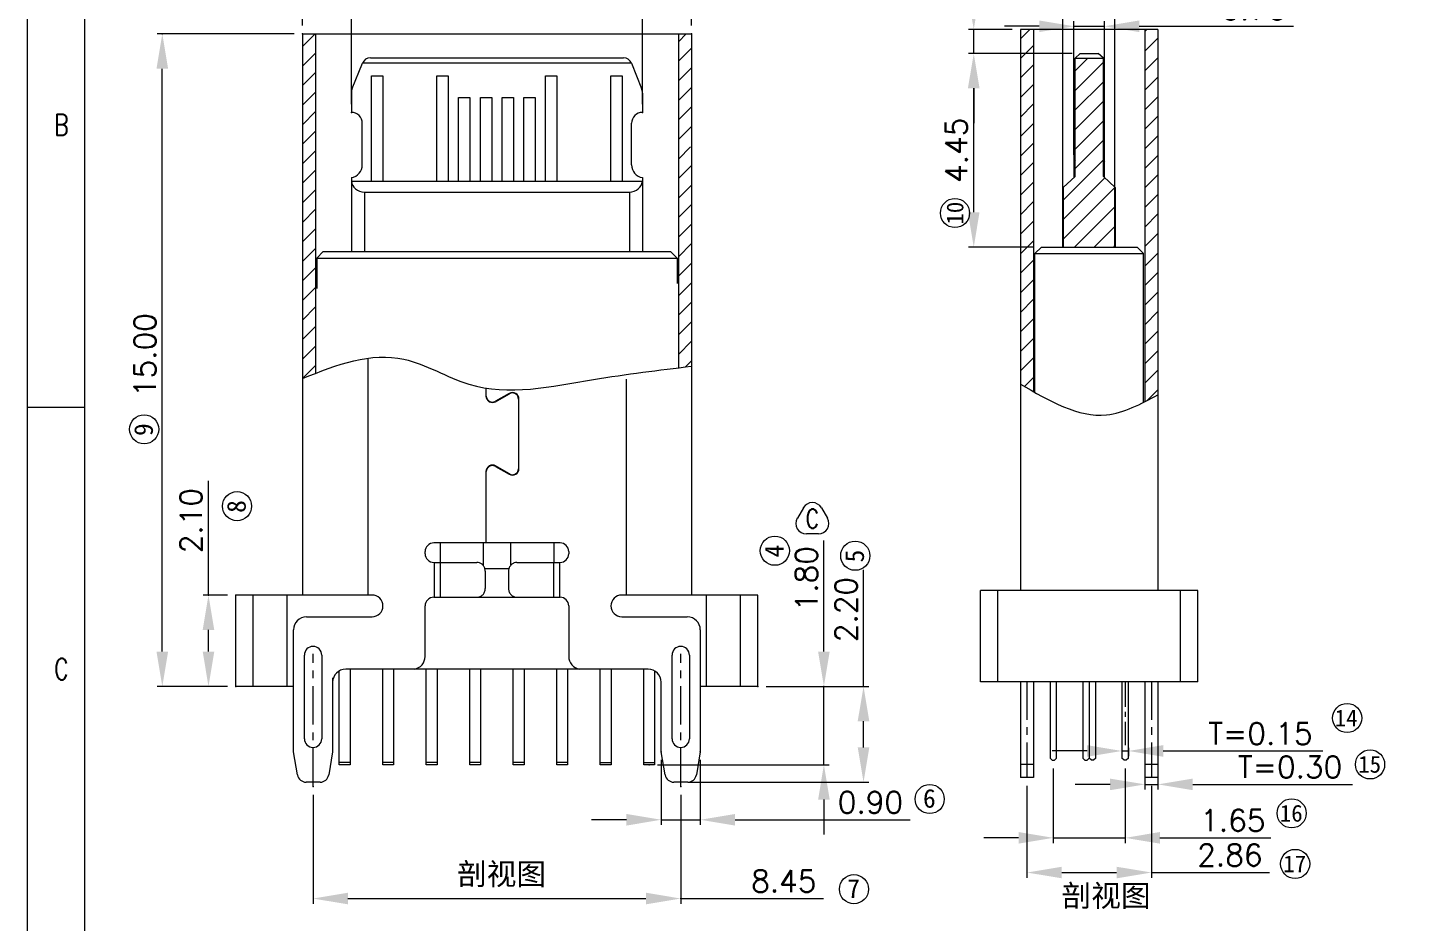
# Model space of a CAD drawing. Extents: x 2595 to 2747, y 707 to 762.
# Drawn here: x 2595.16 to 2626.9, y 722.57 to 743.14 of the extents above; entities that cross this region are included whole.
import ezdxf
from ezdxf.enums import TextEntityAlignment as Align

# ---------------------------------------------------------------- set-up
doc = ezdxf.new("R2010")
doc.units = 0
doc.header["$MEASUREMENT"] = 0
doc.linetypes.add('CENTER', pattern=[50.8, 31.75, -6.35, 6.35, -6.35])
doc.layers.get('0').update_dxf_attribs({"linetype": 'CONTINUOUS', "lineweight": 20})
doc.layers.get('Defpoints').update_dxf_attribs({"linetype": 'CONTINUOUS'})
doc.layers.add('HANBO', color=7, linetype='CONTINUOUS', lineweight=9)
doc.styles.add('ROMANS', font='ROMANS.SHX', dxfattribs={"bigfont": 'gbcbig.shx'})
doc.styles.get("Standard").update_dxf_attribs({"font": 'simplex.shx', "bigfont": 'gbcbig.shx'})
doc.styles.add('style2', font='')
doc.styles.get('style2').set_extended_font_data('SimSun')
doc.dimstyles.new('汉博电子', dxfattribs={"dimtxt": 0.5, "dimasz": 0.8, "dimexe": 0.12, "dimexo": 0.19, "dimgap": 0.15, "dimtad": 1, "dimzin": 1, "dimdsep": 46, "dimtxsty": 'ROMANS', "dimcen": 2.13, "dimclrd": 3, "dimclre": 3, "dimclrt": 2, "dimazin": 2, "dimtfac": 1, "dimtmove": 0, "dimatfit": 3, "dimfxl": 1, "dimlwd": 13, "dimlwe": 13, "dimarcsym": 0})

# ---------------------------------------------------------------- blocks, each defined once
blk = doc.blocks.new('*D26')
at = {"color": 3, "lineweight": 13, "transparency": 16777216}
for p, q in [((2599.322, 730.092), (2599.322, 732.716)), ((2599.761, 730.092), (2599.202, 730.092)), ((2599.322, 728.792), (2599.322, 729.292)), ((2599.761, 727.992), (2599.202, 727.992))]:
    blk.add_line(p, q, dxfattribs=at)
at = {"color": 3, "transparency": 16777216}
for points in [[(2599.189, 729.292), (2599.455, 729.292), (2599.322, 730.092)], [(2599.189, 728.792), (2599.455, 728.792), (2599.322, 727.992)]]:
    blk.add_solid(points, dxfattribs=at)
at = {"layer": 'HANBO', "color": 0, "transparency": 16777216}
for p in [(2599.322, 730.092), (2599.951, 730.092), (2599.951, 727.992)]:
    blk.add_point(p, dxfattribs=at)
at = {"color": 2, "transparency": 16777216, "insert": (2598.922, 731.804), "char_height": 0.5, "attachment_point": 5, "rotation": 90, "style": 'ROMANS'}
blk.add_mtext('2.10', dxfattribs=at)
blk = doc.blocks.new('*D8')
at = {"color": 3, "lineweight": 13, "transparency": 16777216}
for p, q in [((2601.726, 725.502), (2601.726, 722.997)), ((2610.176, 725.502), (2610.176, 722.997)), ((2602.526, 723.117), (2609.376, 723.117)), ((2610.176, 723.117), (2613.457, 723.117))]:
    blk.add_line(p, q, dxfattribs=at)
at = {"color": 3, "transparency": 16777216}
for points in [[(2602.526, 723.251), (2602.526, 722.984), (2601.726, 723.117)], [(2609.376, 723.251), (2609.376, 722.984), (2610.176, 723.117)]]:
    blk.add_solid(points, dxfattribs=at)
at = {"layer": 'HANBO', "color": 0, "transparency": 16777216}
for p in [(2601.726, 725.692), (2610.176, 725.692), (2610.176, 723.117)]:
    blk.add_point(p, dxfattribs=at)
at = {"color": 2, "transparency": 16777216, "insert": (2612.545, 723.517), "char_height": 0.5, "attachment_point": 5, "style": 'ROMANS'}
blk.add_mtext('8.45', dxfattribs=at)
blk = doc.blocks.new('*D9')
at = {"color": 3, "lineweight": 13, "transparency": 16777216}
for p, q in [((2609.726, 726.302), (2609.726, 724.808)), ((2610.626, 726.302), (2610.626, 724.808)), ((2608.926, 724.928), (2608.126, 724.928)), ((2609.726, 724.928), (2610.626, 724.928)), ((2611.426, 724.928), (2615.448, 724.928))]:
    blk.add_line(p, q, dxfattribs=at)
at = {"color": 3, "transparency": 16777216}
for points in [[(2608.926, 725.061), (2608.926, 724.794), (2609.726, 724.928)], [(2611.426, 725.061), (2611.426, 724.794), (2610.626, 724.928)]]:
    blk.add_solid(points, dxfattribs=at)
at = {"layer": 'HANBO', "color": 0, "transparency": 16777216}
for p in [(2609.726, 726.492), (2610.626, 726.492), (2610.626, 724.928)]:
    blk.add_point(p, dxfattribs=at)
at = {"color": 2, "transparency": 16777216, "insert": (2614.536, 725.328), "char_height": 0.5, "attachment_point": 5, "style": 'ROMANS'}
blk.add_mtext('0.90', dxfattribs=at)
blk = doc.blocks.new('*D29')
at = {"color": 3, "lineweight": 13, "transparency": 16777216}
for p, q in [((2614.377, 727.992), (2614.377, 730.671)), ((2612.141, 727.992), (2614.497, 727.992)), ((2614.377, 726.592), (2614.377, 727.192)), ((2610.366, 725.792), (2614.497, 725.792))]:
    blk.add_line(p, q, dxfattribs=at)
at = {"color": 3, "transparency": 16777216}
for points in [[(2614.243, 727.192), (2614.51, 727.192), (2614.377, 727.992)], [(2614.243, 726.592), (2614.51, 726.592), (2614.377, 725.792)]]:
    blk.add_solid(points, dxfattribs=at)
at = {"layer": 'HANBO', "color": 0, "transparency": 16777216}
for p in [(2611.951, 727.992), (2614.377, 727.992), (2610.176, 725.792)]:
    blk.add_point(p, dxfattribs=at)
at = {"color": 2, "transparency": 16777216, "insert": (2613.977, 729.759), "char_height": 0.5, "attachment_point": 5, "rotation": 90, "style": 'ROMANS'}
blk.add_mtext('2.20', dxfattribs=at)
blk = doc.blocks.new('*D30')
at = {"color": 3, "lineweight": 13, "transparency": 16777216}
for p, q in [((2613.466, 728.792), (2613.466, 731.344)), ((2612.141, 727.992), (2613.586, 727.992)), ((2613.466, 726.192), (2613.466, 727.992)), ((2609.641, 726.192), (2613.586, 726.192)), ((2613.466, 725.392), (2613.466, 724.592))]:
    blk.add_line(p, q, dxfattribs=at)
at = {"color": 3, "transparency": 16777216}
for points in [[(2613.333, 728.792), (2613.599, 728.792), (2613.466, 727.992)], [(2613.333, 725.392), (2613.599, 725.392), (2613.466, 726.192)]]:
    blk.add_solid(points, dxfattribs=at)
at = {"layer": 'HANBO', "color": 0, "transparency": 16777216}
for p in [(2611.951, 727.992), (2613.466, 727.992), (2609.451, 726.192)]:
    blk.add_point(p, dxfattribs=at)
at = {"color": 2, "transparency": 16777216, "insert": (2613.066, 730.468), "char_height": 0.5, "attachment_point": 5, "rotation": 90, "style": 'ROMANS'}
blk.add_mtext('1.80', dxfattribs=at)
blk = doc.blocks.new('*D38')
at = {"color": 3, "lineweight": 13, "transparency": 16777216}
for p, q in [((2602.606, 741.377), (2602.606, 743.93)), ((2609.296, 741.377), (2609.296, 743.93)), ((2603.406, 743.81), (2608.496, 743.81))]:
    blk.add_line(p, q, dxfattribs=at)
at = {"color": 3, "transparency": 16777216}
for points in [[(2603.406, 743.943), (2603.406, 743.676), (2602.606, 743.81)], [(2608.496, 743.943), (2608.496, 743.676), (2609.296, 743.81)]]:
    blk.add_solid(points, dxfattribs=at)
at = {"layer": 'HANBO', "color": 0, "transparency": 16777216}
for p in [(2609.296, 743.81), (2602.606, 741.187), (2609.296, 741.187)]:
    blk.add_point(p, dxfattribs=at)
at = {"color": 2, "transparency": 16777216, "insert": (2605.989, 744.21), "char_height": 0.5, "attachment_point": 5, "style": 'ROMANS'}
blk.add_mtext('6.69', dxfattribs=at)
blk = doc.blocks.new('*D39')
at = {"color": 3, "lineweight": 13, "transparency": 16777216}
for p, q in [((2601.291, 742.992), (2598.141, 742.992)), ((2598.261, 728.792), (2598.261, 742.192)), ((2599.761, 727.992), (2598.141, 727.992))]:
    blk.add_line(p, q, dxfattribs=at)
at = {"color": 3, "transparency": 16777216}
for points in [[(2598.127, 742.192), (2598.394, 742.192), (2598.261, 742.992)], [(2598.127, 728.792), (2598.394, 728.792), (2598.261, 727.992)]]:
    blk.add_solid(points, dxfattribs=at)
at = {"layer": 'HANBO', "color": 0, "transparency": 16777216}
for p in [(2598.261, 742.992), (2601.481, 742.992), (2599.951, 727.992)]:
    blk.add_point(p, dxfattribs=at)
at = {"color": 2, "transparency": 16777216, "insert": (2597.861, 735.608), "char_height": 0.5, "attachment_point": 5, "rotation": 90, "style": 'ROMANS'}
blk.add_mtext('15.00', dxfattribs=at)
blk = doc.blocks.new('*D41')
at = {"color": 3, "lineweight": 13, "transparency": 16777216}
for p, q in [((2601.481, 743.182), (2601.481, 745.103)), ((2602.281, 744.983), (2609.621, 744.983)), ((2610.421, 743.182), (2610.421, 745.103))]:
    blk.add_line(p, q, dxfattribs=at)
at = {"color": 3, "transparency": 16777216}
for points in [[(2602.281, 745.116), (2602.281, 744.85), (2601.481, 744.983)], [(2609.621, 745.116), (2609.621, 744.85), (2610.421, 744.983)]]:
    blk.add_solid(points, dxfattribs=at)
at = {"layer": 'HANBO', "color": 0, "transparency": 16777216}
for p in [(2610.421, 744.983), (2601.481, 742.992), (2610.421, 742.992)]:
    blk.add_point(p, dxfattribs=at)
at = {"color": 2, "transparency": 16777216, "insert": (2605.951, 745.383), "char_height": 0.5, "attachment_point": 5, "style": 'ROMANS'}
blk.add_mtext('8.94', dxfattribs=at)
blk = doc.blocks.new('0')
for p, q in [((27.163, 28.925), (27.048, 28.725)), ((27.51, 28.925), (27.625, 28.725)), ((27.452, 28.425), (27.221, 28.425))]:
    blk.add_line(p, q)
for centre, start, end in [((27.336, 28.825), 30, 150), ((27.221, 28.625), 150, 270), ((27.452, 28.625), 270, 30)]:
    blk.add_arc(centre, 0.2, start, end)
blk = doc.blocks.new('*D176')
at = {"color": 3, "lineweight": 13, "transparency": 16777216}
for p, q in [((2619.214, 740.212), (2619.214, 743.287)), ((2619.914, 740.212), (2619.914, 743.287)), ((2618.414, 743.167), (2617.614, 743.167)), ((2619.214, 743.167), (2619.914, 743.167)), ((2620.714, 743.167), (2624.262, 743.167))]:
    blk.add_line(p, q, dxfattribs=at)
at = {"color": 3, "transparency": 16777216}
for points in [[(2618.414, 743.3), (2618.414, 743.033), (2619.214, 743.167)], [(2620.714, 743.3), (2620.714, 743.033), (2619.914, 743.167)]]:
    blk.add_solid(points, dxfattribs=at)
at = {"layer": 'Defpoints', "color": 0, "transparency": 16777216}
for p in [(2619.914, 743.167), (2619.214, 740.022), (2619.914, 740.022)]:
    blk.add_point(p, dxfattribs=at)
at = {"color": 2, "transparency": 16777216, "insert": (2623.35, 743.567), "char_height": 0.5, "attachment_point": 5, "style": 'ROMANS'}
blk.add_mtext('0.70', dxfattribs=at)
blk = doc.blocks.new('*D180')
at = {"color": 3, "lineweight": 13, "transparency": 16777216}
for p, q in [((2618.134, 725.706), (2618.134, 723.595)), ((2620.994, 725.706), (2620.994, 723.595)), ((2618.934, 723.715), (2620.194, 723.715)), ((2620.994, 723.715), (2623.708, 723.715))]:
    blk.add_line(p, q, dxfattribs=at)
at = {"color": 3, "transparency": 16777216}
for points in [[(2618.934, 723.848), (2618.934, 723.582), (2618.134, 723.715)], [(2620.194, 723.848), (2620.194, 723.582), (2620.994, 723.715)]]:
    blk.add_solid(points, dxfattribs=at)
at = {"layer": 'Defpoints', "color": 0, "transparency": 16777216}
for p in [(2618.134, 725.896), (2620.994, 725.896), (2620.994, 723.715)]:
    blk.add_point(p, dxfattribs=at)
at = {"color": 2, "transparency": 16777216, "insert": (2622.797, 724.115), "char_height": 0.5, "attachment_point": 5, "style": 'ROMANS'}
blk.add_mtext('2.86', dxfattribs=at)
blk = doc.blocks.new('*D181')
at = {"color": 3, "lineweight": 13, "transparency": 16777216}
for p, q in [((2618.739, 726.106), (2618.739, 724.392)), ((2620.389, 726.106), (2620.389, 724.392)), ((2617.939, 724.512), (2617.139, 724.512)), ((2618.739, 724.512), (2620.389, 724.512)), ((2621.189, 724.512), (2623.741, 724.512))]:
    blk.add_line(p, q, dxfattribs=at)
at = {"color": 3, "transparency": 16777216}
for points in [[(2617.939, 724.646), (2617.939, 724.379), (2618.739, 724.512)], [(2621.189, 724.646), (2621.189, 724.379), (2620.389, 724.512)]]:
    blk.add_solid(points, dxfattribs=at)
at = {"layer": 'Defpoints', "color": 0, "transparency": 16777216}
for p in [(2618.739, 726.296), (2620.389, 726.296), (2620.389, 724.512)]:
    blk.add_point(p, dxfattribs=at)
at = {"color": 2, "transparency": 16777216, "insert": (2622.865, 724.912), "char_height": 0.5, "attachment_point": 5, "style": 'ROMANS'}
blk.add_mtext('1.65', dxfattribs=at)
blk = doc.blocks.new('*D182')
at = {"color": 3, "lineweight": 13, "transparency": 16777216}
for p, q in [((2619.514, 726.509), (2618.714, 726.509)), ((2620.314, 726.581), (2620.314, 726.389)), ((2620.314, 726.509), (2620.464, 726.509)), ((2620.464, 726.581), (2620.464, 726.389)), ((2621.264, 726.509), (2624.935, 726.509))]:
    blk.add_line(p, q, dxfattribs=at)
at = {"color": 3, "transparency": 16777216}
for points in [[(2619.514, 726.643), (2619.514, 726.376), (2620.314, 726.509)], [(2621.264, 726.643), (2621.264, 726.376), (2620.464, 726.509)]]:
    blk.add_solid(points, dxfattribs=at)
at = {"layer": 'Defpoints', "color": 0, "transparency": 16777216}
for p in [(2620.314, 726.771), (2620.464, 726.771), (2620.464, 726.509)]:
    blk.add_point(p, dxfattribs=at)
at = {"color": 2, "transparency": 16777216, "insert": (2623.499, 726.909), "char_height": 0.5, "attachment_point": 5, "style": 'ROMANS'}
blk.add_mtext('T=0.15', dxfattribs=at)
blk = doc.blocks.new('*D177')
at = {"color": 3, "lineweight": 13, "transparency": 16777216}
for p, q in [((2620.844, 726.475), (2620.844, 725.621)), ((2621.144, 726.475), (2621.144, 725.621)), ((2620.044, 725.741), (2619.244, 725.741)), ((2620.844, 725.741), (2621.144, 725.741)), ((2621.944, 725.741), (2625.615, 725.741))]:
    blk.add_line(p, q, dxfattribs=at)
at = {"color": 3, "transparency": 16777216}
for points in [[(2620.044, 725.874), (2620.044, 725.608), (2620.844, 725.741)], [(2621.944, 725.874), (2621.944, 725.608), (2621.144, 725.741)]]:
    blk.add_solid(points, dxfattribs=at)
at = {"layer": 'Defpoints', "color": 0, "transparency": 16777216}
for p in [(2620.844, 726.665), (2621.144, 726.665), (2621.144, 725.741)]:
    blk.add_point(p, dxfattribs=at)
at = {"color": 2, "transparency": 16777216, "insert": (2624.179, 726.141), "char_height": 0.5, "attachment_point": 5, "style": 'ROMANS'}
blk.add_mtext('T=0.30', dxfattribs=at)
blk = doc.blocks.new('*D178')
at = {"color": 3, "lineweight": 13, "transparency": 16777216}
for p, q in [((2619.169, 742.541), (2616.79, 742.541)), ((2616.91, 738.891), (2616.91, 741.741)), ((2618.274, 738.091), (2616.79, 738.091))]:
    blk.add_line(p, q, dxfattribs=at)
at = {"color": 3, "transparency": 16777216}
for points in [[(2616.776, 741.741), (2617.043, 741.741), (2616.91, 742.541)], [(2616.776, 738.891), (2617.043, 738.891), (2616.91, 738.091)]]:
    blk.add_solid(points, dxfattribs=at)
at = {"layer": 'Defpoints', "color": 0, "transparency": 16777216}
for p in [(2616.91, 742.541), (2619.359, 742.541), (2618.464, 738.091)]:
    blk.add_point(p, dxfattribs=at)
at = {"color": 2, "transparency": 16777216, "insert": (2616.51, 740.316), "char_height": 0.5, "attachment_point": 5, "rotation": 90, "style": 'ROMANS'}
blk.add_mtext('4.45', dxfattribs=at)
blk = doc.blocks.new('*D179')
at = {"color": 3, "lineweight": 13, "transparency": 16777216}
for p, q in [((2616.91, 743.891), (2616.91, 746.514)), ((2617.794, 743.091), (2616.79, 743.091)), ((2616.91, 742.541), (2616.91, 743.091)), ((2619.169, 742.541), (2616.79, 742.541)), ((2616.91, 741.741), (2616.91, 740.941))]:
    blk.add_line(p, q, dxfattribs=at)
at = {"color": 3, "transparency": 16777216}
for points in [[(2616.776, 743.891), (2617.043, 743.891), (2616.91, 743.091)], [(2616.776, 741.741), (2617.043, 741.741), (2616.91, 742.541)]]:
    blk.add_solid(points, dxfattribs=at)
at = {"layer": 'Defpoints', "color": 0, "transparency": 16777216}
for p in [(2616.91, 743.091), (2617.984, 743.091), (2619.359, 742.541)]:
    blk.add_point(p, dxfattribs=at)
at = {"color": 2, "transparency": 16777216, "insert": (2616.51, 745.603), "char_height": 0.5, "attachment_point": 5, "rotation": 90, "style": 'ROMANS'}
blk.add_mtext('0.55', dxfattribs=at)
blk = doc.blocks.new('*D175')
at = {"color": 3, "lineweight": 13, "transparency": 16777216}
for p, q in [((2618.157, 744.626), (2617.357, 744.626)), ((2618.957, 738.097), (2618.957, 744.746)), ((2618.957, 744.626), (2620.155, 744.626)), ((2620.155, 738.097), (2620.155, 744.746)), ((2620.955, 744.626), (2624.746, 744.626))]:
    blk.add_line(p, q, dxfattribs=at)
at = {"color": 3, "transparency": 16777216}
for points in [[(2618.157, 744.759), (2618.157, 744.493), (2618.957, 744.626)], [(2620.955, 744.759), (2620.955, 744.493), (2620.155, 744.626)]]:
    blk.add_solid(points, dxfattribs=at)
at = {"layer": 'Defpoints', "color": 0, "transparency": 16777216}
for p in [(2620.155, 744.626), (2618.957, 737.907), (2620.155, 737.907)]:
    blk.add_point(p, dxfattribs=at)
at = {"color": 2, "transparency": 16777216, "insert": (2623.87, 745.026), "char_height": 0.5, "attachment_point": 5, "style": 'ROMANS'}
blk.add_mtext('1.20', dxfattribs=at)

msp = doc.modelspace()

# ---------------------------------------------------------------- linework, layer by layer
at = {"color": 7, "linetype": 'Continuous'}
for p, q in [((2601.481, 742.992), (2601.481, 730.092)), ((2601.481, 742.992), (2610.421, 742.992)), ((2601.781, 742.992), (2601.781, 735.19)), ((2610.121, 742.992), (2610.121, 735.316)), ((2610.421, 742.992), (2610.421, 730.092)), ((2617.984, 743.091), (2617.984, 730.196)), ((2621.144, 743.091), (2617.984, 743.091)), ((2618.284, 743.091), (2618.284, 734.77)), ((2620.844, 743.091), (2620.844, 734.538)), ((2621.144, 743.091), (2621.144, 730.196)), ((2602.628, 741.74), (2602.858, 742.316)), ((2602.861, 742.323), (2609.042, 742.323)), ((2603.044, 742.442), (2608.859, 742.442)), ((2605.696, 742.443), (2605.706, 742.443)), ((2605.696, 742.323), (2605.706, 742.323)), ((2609.044, 742.316), (2609.275, 741.74)), ((2619.239, 742.431), (2619.359, 742.541)), ((2619.239, 739.711), (2619.239, 742.436)), ((2619.239, 742.431), (2619.889, 742.431)), ((2619.359, 742.541), (2619.769, 742.541)), ((2619.889, 742.431), (2619.769, 742.541)), ((2619.889, 739.711), (2619.889, 742.436)), ((2603.071, 739.607), (2603.071, 742.029)), ((2603.071, 742.029), (2603.331, 742.029)), ((2603.331, 742.029), (2603.331, 739.607)), ((2604.571, 739.607), (2604.571, 742.029)), ((2604.571, 742.029), (2604.831, 742.029)), ((2604.831, 742.029), (2604.831, 739.607)), ((2607.071, 739.607), (2607.071, 742.029)), ((2607.071, 742.029), (2607.331, 742.029)), ((2607.331, 742.029), (2607.331, 739.607)), ((2608.571, 739.607), (2608.571, 742.029)), ((2608.571, 742.029), (2608.831, 742.029)), ((2608.831, 742.029), (2608.831, 739.607)), ((2619.214, 742.091), (2619.214, 739.688)), ((2619.914, 739.688), (2619.914, 742.091)), ((2602.606, 741.629), (2602.606, 741.187)), ((2605.071, 739.607), (2605.071, 741.529)), ((2605.071, 741.529), (2605.331, 741.529)), ((2605.331, 741.529), (2605.331, 739.607)), ((2605.571, 739.607), (2605.571, 741.529)), ((2605.571, 741.529), (2605.831, 741.529)), ((2605.696, 741.529), (2605.706, 741.529)), ((2605.831, 741.529), (2605.831, 739.607)), ((2606.071, 739.607), (2606.071, 741.529)), ((2606.071, 741.529), (2606.331, 741.529)), ((2606.331, 741.529), (2606.331, 739.607)), ((2606.571, 739.607), (2606.571, 741.529)), ((2606.571, 741.529), (2606.831, 741.529)), ((2606.831, 741.529), (2606.831, 739.607)), ((2609.296, 741.629), (2609.296, 741.187)), ((2602.856, 739.983), (2602.856, 740.937)), ((2609.046, 739.983), (2609.046, 740.937)), ((2606.071, 740.274), (2606.071, 740.286)), ((2602.606, 739.687), (2602.606, 737.987)), ((2602.607, 739.607), (2609.295, 739.607)), ((2606.447, 739.607), (2606.457, 739.607)), ((2609.296, 739.687), (2609.296, 737.987)), ((2618.964, 739.461), (2619.239, 739.711)), ((2618.964, 739.461), (2618.964, 738.091)), ((2619.889, 739.711), (2620.164, 739.461)), ((2620.164, 739.461), (2620.164, 738.091)), ((2602.906, 739.357), (2602.906, 737.987)), ((2602.906, 739.357), (2608.996, 739.357)), ((2606.447, 739.357), (2606.457, 739.357)), ((2608.996, 739.357), (2608.996, 737.987)), ((2601.961, 737.987), (2601.811, 737.837)), ((2601.811, 737.837), (2610.091, 737.837)), ((2601.961, 737.987), (2609.941, 737.987)), ((2605.696, 737.987), (2605.706, 737.987)), ((2605.696, 737.837), (2605.706, 737.837)), ((2609.941, 737.987), (2610.091, 737.837)), ((2618.464, 738.091), (2618.314, 737.941)), ((2618.314, 734.753), (2618.314, 737.941)), ((2618.314, 737.941), (2620.814, 737.941)), ((2618.464, 738.091), (2620.664, 738.091)), ((2620.664, 738.091), (2620.814, 737.941)), ((2620.814, 734.523), (2620.814, 737.941)), ((2602.981, 735.538), (2602.981, 730.092)), ((2608.921, 735.052), (2608.921, 730.092)), ((2605.696, 734.851), (2605.696, 734.668)), ((2605.706, 734.668), (2605.706, 734.85)), ((2606.232, 734.729), (2605.916, 734.547)), ((2605.921, 734.538), (2606.237, 734.72)), ((2606.447, 734.599), (2606.447, 732.998)), ((2606.457, 732.998), (2606.457, 734.599)), ((2605.696, 732.93), (2605.696, 731.292)), ((2605.706, 731.292), (2605.706, 732.93)), ((2605.916, 733.051), (2606.232, 732.869)), ((2606.237, 732.877), (2605.921, 733.06)), ((2605.706, 731.582), (2605.696, 731.582)), ((2605.696, 731.292), (2604.501, 731.292)), ((2604.646, 731.292), (2604.646, 730.842)), ((2605.637, 731.292), (2605.637, 730.769)), ((2607.401, 731.292), (2605.706, 731.292)), ((2606.266, 731.292), (2606.266, 730.769)), ((2607.257, 731.292), (2607.257, 730.842)), ((2604.301, 731.042), (2604.301, 731.092)), ((2607.601, 731.092), (2607.601, 731.042)), ((2604.501, 730.842), (2605.49, 730.842)), ((2604.512, 730.842), (2604.512, 730.042)), ((2604.648, 730.842), (2604.648, 730.042)), ((2606.227, 730.692), (2605.675, 730.692)), ((2605.683, 730.642), (2605.683, 730.242)), ((2606.22, 730.642), (2606.22, 730.242)), ((2606.412, 730.842), (2607.401, 730.842)), ((2607.254, 730.842), (2607.254, 730.042)), ((2607.39, 730.842), (2607.39, 730.042)), ((2599.951, 727.992), (2599.951, 730.092)), ((2602.981, 730.092), (2599.951, 730.092)), ((2600.351, 727.992), (2600.351, 730.092)), ((2601.131, 727.992), (2601.131, 730.092)), ((2603.081, 730.092), (2601.481, 730.092)), ((2604.501, 730.042), (2607.401, 730.042)), ((2608.921, 730.092), (2608.821, 730.092)), ((2611.951, 730.092), (2608.921, 730.092)), ((2610.771, 727.992), (2610.771, 730.092)), ((2611.551, 727.992), (2611.551, 730.092)), ((2611.951, 727.992), (2611.951, 730.092)), ((2617.064, 728.096), (2617.064, 730.196)), ((2622.064, 730.196), (2617.064, 730.196)), ((2617.464, 728.096), (2617.464, 730.196)), ((2621.664, 728.096), (2621.664, 730.196)), ((2622.064, 728.096), (2622.064, 730.196)), ((2601.576, 729.592), (2603.081, 729.592)), ((2604.301, 728.684), (2604.301, 729.842)), ((2607.601, 729.842), (2607.601, 728.684)), ((2608.821, 729.592), (2610.326, 729.592)), ((2601.276, 726.492), (2601.276, 729.292)), ((2610.626, 729.292), (2610.626, 726.492)), ((2602.326, 726.192), (2602.326, 728.348)), ((2603.576, 728.389), (2602.476, 728.389)), ((2602.576, 728.389), (2602.576, 726.192)), ((2603.326, 726.192), (2603.326, 728.389)), ((2604.576, 728.389), (2603.576, 728.389)), ((2603.576, 728.389), (2603.576, 726.192)), ((2604.326, 726.192), (2604.326, 728.389)), ((2605.576, 728.389), (2604.576, 728.389)), ((2604.576, 728.389), (2604.576, 726.192)), ((2605.326, 726.192), (2605.326, 728.389)), ((2606.576, 728.389), (2605.576, 728.389)), ((2605.576, 728.389), (2605.576, 726.192)), ((2606.326, 726.192), (2606.326, 728.389)), ((2607.576, 728.389), (2606.576, 728.389)), ((2606.576, 728.389), (2606.576, 726.192)), ((2607.326, 726.192), (2607.326, 728.389)), ((2608.326, 728.389), (2607.576, 728.389)), ((2607.576, 728.389), (2607.576, 726.192)), ((2609.426, 728.389), (2608.326, 728.389)), ((2608.326, 726.192), (2608.326, 728.389)), ((2608.576, 728.389), (2608.576, 726.192)), ((2609.326, 726.192), (2609.326, 728.389)), ((2609.576, 728.348), (2609.576, 726.192)), ((2601.276, 727.992), (2599.951, 727.992)), ((2602.176, 728.089), (2602.176, 726.492)), ((2609.726, 726.492), (2609.726, 728.089)), ((2611.951, 727.992), (2610.626, 727.992)), ((2622.064, 728.096), (2617.064, 728.096)), ((2617.984, 728.096), (2617.984, 725.896)), ((2618.284, 728.096), (2618.284, 725.896)), ((2618.664, 728.096), (2618.664, 726.346)), ((2618.814, 726.346), (2618.814, 728.096)), ((2619.414, 728.096), (2619.414, 726.346)), ((2619.564, 728.096), (2619.564, 726.346)), ((2619.714, 726.346), (2619.714, 728.096)), ((2620.314, 728.096), (2620.314, 726.346)), ((2620.464, 726.346), (2620.464, 728.096)), ((2620.844, 728.096), (2620.844, 725.896)), ((2621.144, 728.096), (2621.144, 725.896)), ((2602.576, 726.242), (2602.326, 726.242)), ((2602.576, 726.192), (2602.326, 726.192)), ((2603.576, 726.242), (2603.326, 726.242)), ((2603.576, 726.192), (2603.326, 726.192)), ((2604.576, 726.242), (2604.326, 726.242)), ((2604.576, 726.192), (2604.326, 726.192)), ((2605.576, 726.242), (2605.326, 726.242)), ((2605.576, 726.192), (2605.326, 726.192)), ((2606.576, 726.242), (2606.326, 726.242)), ((2606.576, 726.192), (2606.326, 726.192)), ((2607.576, 726.242), (2607.326, 726.242)), ((2607.576, 726.192), (2607.326, 726.192)), ((2608.326, 726.242), (2608.576, 726.242)), ((2608.576, 726.192), (2608.326, 726.192)), ((2609.326, 726.242), (2609.576, 726.242)), ((2609.576, 726.192), (2609.326, 726.192)), ((2618.284, 726.196), (2617.984, 726.196)), ((2618.664, 726.346), (2618.714, 726.296)), ((2618.714, 726.296), (2618.764, 726.296)), ((2618.764, 726.296), (2618.814, 726.346)), ((2619.414, 726.346), (2619.464, 726.296)), ((2619.464, 726.296), (2619.514, 726.296)), ((2619.514, 726.296), (2619.564, 726.346)), ((2619.614, 726.296), (2619.564, 726.346)), ((2619.664, 726.296), (2619.614, 726.296)), ((2619.714, 726.346), (2619.664, 726.296)), ((2620.364, 726.296), (2620.314, 726.346)), ((2620.414, 726.296), (2620.364, 726.296)), ((2620.464, 726.346), (2620.414, 726.296)), ((2621.144, 726.196), (2620.844, 726.196)), ((2601.876, 725.792), (2601.576, 725.792)), ((2610.326, 725.792), (2610.026, 725.792)), ((2618.284, 725.896), (2617.984, 725.896)), ((2621.144, 725.896), (2620.844, 725.896))]:
    msp.add_line(p, q, dxfattribs=at)
at = {"color": 2}
for p, q in [((2601.481, 742.701), (2601.772, 742.992)), ((2610.121, 742.81), (2610.303, 742.992)), ((2617.984, 742.877), (2618.197, 743.091)), ((2620.844, 743.043), (2620.891, 743.091)), ((2610.121, 742.361), (2610.421, 742.661)), ((2617.984, 742.428), (2618.284, 742.728)), ((2620.844, 742.594), (2621.144, 742.894)), ((2601.481, 742.252), (2601.781, 742.552)), ((2617.984, 741.979), (2618.284, 742.279)), ((2619.239, 742.141), (2619.518, 742.421)), ((2619.239, 741.692), (2619.889, 742.342)), ((2620.844, 742.145), (2621.144, 742.445)), ((2601.481, 741.803), (2601.781, 742.103)), ((2610.121, 741.912), (2610.421, 742.212)), ((2620.844, 741.696), (2621.144, 741.996)), ((2601.481, 741.354), (2601.781, 741.654)), ((2610.121, 741.463), (2610.421, 741.763)), ((2617.984, 741.53), (2618.284, 741.83)), ((2619.239, 741.243), (2619.889, 741.893)), ((2617.984, 741.081), (2618.284, 741.381)), ((2619.239, 740.794), (2619.889, 741.444)), ((2620.844, 741.247), (2621.144, 741.547)), ((2601.481, 740.905), (2601.781, 741.205)), ((2610.121, 741.014), (2610.421, 741.314)), ((2620.844, 740.798), (2621.144, 741.098)), ((2601.481, 740.456), (2601.781, 740.756)), ((2610.121, 740.565), (2610.421, 740.865)), ((2617.984, 740.632), (2618.284, 740.932)), ((2619.239, 740.345), (2619.889, 740.995)), ((2610.121, 740.116), (2610.398, 740.392)), ((2617.984, 740.183), (2618.284, 740.483)), ((2619.239, 739.896), (2619.889, 740.546)), ((2620.844, 740.349), (2621.144, 740.649)), ((2601.481, 740.007), (2601.781, 740.307)), ((2618.964, 739.172), (2619.889, 740.097)), ((2620.844, 739.9), (2621.144, 740.2)), ((2601.481, 739.558), (2601.781, 739.858)), ((2610.121, 739.667), (2610.421, 739.967)), ((2617.984, 739.734), (2618.284, 740.034)), ((2620.844, 739.451), (2621.144, 739.751)), ((2610.121, 739.218), (2610.421, 739.518)), ((2617.984, 739.285), (2618.284, 739.585)), ((2618.964, 738.723), (2619.921, 739.681)), ((2618.964, 738.274), (2620.157, 739.467)), ((2601.481, 739.109), (2601.781, 739.409)), ((2617.984, 738.836), (2618.284, 739.136)), ((2620.844, 739.002), (2621.144, 739.302)), ((2601.481, 738.66), (2601.781, 738.96)), ((2610.121, 738.769), (2610.421, 739.069)), ((2619.229, 738.091), (2620.164, 739.025)), ((2620.844, 738.553), (2621.144, 738.853)), ((2601.481, 738.211), (2601.781, 738.511)), ((2610.121, 738.32), (2610.421, 738.62)), ((2617.984, 738.387), (2618.284, 738.687)), ((2619.678, 738.091), (2620.164, 738.576)), ((2610.121, 737.871), (2610.421, 738.171)), ((2617.984, 737.938), (2618.284, 738.238)), ((2620.844, 738.104), (2621.144, 738.404)), ((2601.481, 737.762), (2601.781, 738.062)), ((2620.127, 738.091), (2620.164, 738.127)), ((2620.844, 737.655), (2621.144, 737.955)), ((2601.481, 737.313), (2601.781, 737.613)), ((2610.121, 737.422), (2610.421, 737.722)), ((2617.984, 737.489), (2618.284, 737.789)), ((2610.121, 736.973), (2610.421, 737.273)), ((2617.984, 737.04), (2618.284, 737.34)), ((2620.844, 737.206), (2621.144, 737.506)), ((2601.481, 736.864), (2601.781, 737.164)), ((2617.984, 736.591), (2618.284, 736.891)), ((2620.844, 736.757), (2621.144, 737.057)), ((2601.481, 736.415), (2601.781, 736.715)), ((2610.121, 736.524), (2610.421, 736.824)), ((2620.844, 736.308), (2621.144, 736.608)), ((2601.481, 735.966), (2601.781, 736.266)), ((2610.121, 736.075), (2610.421, 736.375)), ((2617.984, 736.142), (2618.284, 736.442)), ((2610.121, 735.626), (2610.421, 735.926)), ((2617.984, 735.693), (2618.284, 735.993)), ((2620.844, 735.859), (2621.144, 736.159)), ((2601.481, 735.517), (2601.781, 735.817)), ((2620.844, 735.41), (2621.144, 735.71)), ((2601.481, 735.068), (2601.781, 735.368)), ((2610.28, 735.335), (2610.421, 735.477)), ((2617.984, 735.244), (2618.284, 735.544)), ((2618.078, 734.889), (2618.284, 735.095)), ((2620.844, 734.961), (2621.144, 735.261)), ((2620.897, 734.565), (2621.144, 734.812))]:
    msp.add_line(p, q, dxfattribs=at)
for p, q in [((2619.239, 740.082), (2619.214, 740.041)), ((2619.889, 740.082), (2619.914, 740.041)), ((2601.811, 737.837), (2601.811, 737.142)), ((2610.091, 737.837), (2610.091, 737.252))]:
    msp.add_line(p, q)
at = {"color": 7, "linetype": 'Continuous', "lineweight": 15}
for p, q in [((2601.526, 726.792), (2601.526, 728.712)), ((2601.926, 728.712), (2601.926, 726.792)), ((2609.976, 726.792), (2609.976, 728.712)), ((2610.376, 728.712), (2610.376, 726.792)), ((2602.176, 728.192), (2602.176, 726.492)), ((2610.626, 728.192), (2610.626, 726.492)), ((2601.368, 725.958), (2601.276, 726.492)), ((2602.176, 726.492), (2602.085, 725.958)), ((2609.818, 725.958), (2609.726, 726.492)), ((2610.626, 726.492), (2610.535, 725.958)), ((2601.888, 725.792), (2601.565, 725.792)), ((2610.338, 725.792), (2610.015, 725.792))]:
    msp.add_line(p, q, dxfattribs=at)
at = {"color": 240, "linetype": 'CENTER', "ltscale": 0.027989}
for p, q in [((2601.726, 725.692), (2601.726, 728.742)), ((2610.176, 725.692), (2610.176, 728.742))]:
    msp.add_line(p, q, dxfattribs=at)
at = {"color": 240, "linetype": 'CENTER', "ltscale": 0.027367}
for p, q in [((2618.134, 728.096), (2618.134, 725.896)), ((2620.994, 728.096), (2620.994, 725.896))]:
    msp.add_line(p, q, dxfattribs=at)
at = {"color": 240, "linetype": 'CENTER', "ltscale": 0.018037}
msp.add_line((2620.389, 728.096), (2620.389, 726.646), dxfattribs=at)
msp.add_open_spline([(2601.481, 735.068), (2602.275, 735.399), (2603.593, 735.869), (2605.665, 734.539), (2607.994, 735.062), (2609.676, 735.263), (2610.421, 735.352)], degree=3, knots=[0.30341, 0.30341, 0.30341, 0.30341, 2.697852, 4.298878, 7.160646, 9.433905, 9.433905, 9.433905, 9.433905])
msp.add_spline([(2617.984, 734.944), (2619.963, 734.237), (2621.144, 734.694)], degree=3)
at = {"color": 7, "linetype": 'Continuous'}
for points, knots in [([(2605.677, 730.692), (2605.671, 730.713), (2605.654, 730.754), (2605.611, 730.803), (2605.554, 730.835), (2605.511, 730.842), (2605.49, 730.842)], [0, 0, 0, 0, 0.254181, 0.505446, 0.753677, 1, 1, 1, 1]), ([(2606.412, 730.842), (2606.391, 730.842), (2606.349, 730.835), (2606.292, 730.803), (2606.248, 730.754), (2606.231, 730.713), (2606.226, 730.692)], [0, 0, 0, 0, 0.246323, 0.494554, 0.745819, 1, 1, 1, 1]), ([(2605.49, 730.042), (2605.515, 730.042), (2605.566, 730.053), (2605.63, 730.097), (2605.673, 730.164), (2605.683, 730.216), (2605.683, 730.242)], [0, 0, 0, 0, 0.245578, 0.493727, 0.745548, 1, 1, 1, 1]), ([(2606.22, 730.242), (2606.22, 730.216), (2606.23, 730.164), (2606.272, 730.097), (2606.336, 730.053), (2606.387, 730.042), (2606.412, 730.042)], [0, 0, 0, 0, 0.254452, 0.506273, 0.754422, 1, 1, 1, 1])]:
    msp.add_open_spline(points, degree=3, knots=knots, dxfattribs=at)
at = {"layer": 'HANBO'}
msp.add_line((2596.482, 734.403), (2595.165, 734.403), dxfattribs=at)
at = {"layer": 'HANBO', "linetype": 'Continuous', "lineweight": 0}
for points in [[(2595.165, 760.742), (2669.401, 760.742), (2669.401, 708.064), (2595.165, 708.064)], [(2596.482, 759.425), (2668.084, 759.425), (2668.086, 709.381), (2596.482, 709.381)]]:
    msp.add_lwpolyline(points, close=True, dxfattribs=at)
at = {"layer": 'HANBO', "color": 3, "ltscale": 2}
for centre in [(2616.479, 738.874), (2597.844, 733.903), (2599.978, 732.136), (2612.339, 731.112), (2614.187, 730.997), (2625.492, 727.267), (2626.019, 726.2), (2615.898, 725.404), (2624.217, 725.076), (2624.297, 723.913), (2614.157, 723.332)]:
    msp.add_circle(centre, 0.335, dxfattribs=at)
at = {"layer": 'HANBO', "color": 7, "linetype": 'Continuous'}
for centre, radius, start, end in [((2603.044, 742.242), 0.2, 90, 158.1986), ((2608.859, 742.242), 0.2, 21.8014, 90), ((2602.906, 741.629), 0.3, 158.1986, 180), ((2608.996, 741.629), 0.3, 0, 21.8014), ((2602.606, 740.937), 0.25, 0, 90), ((2609.296, 740.937), 0.25, 90, 180), ((2602.556, 739.983), 0.3, 279.5941, 0), ((2609.346, 739.983), 0.3, 180, 260.4059), ((2605.846, 734.668), 0.15, 180, 300), ((2605.846, 734.668), 0.14, 180, 300), ((2606.307, 734.599), 0.15, 0, 120), ((2606.307, 734.599), 0.14, 0, 120), ((2605.846, 732.93), 0.15, 60, 180), ((2605.846, 732.93), 0.14, 60, 180), ((2606.307, 732.998), 0.15, 240, 0), ((2606.307, 732.998), 0.14, 240, 0), ((2604.501, 731.092), 0.2, 90, 180), ((2607.401, 731.092), 0.2, 0, 90), ((2604.501, 731.042), 0.2, 180, 270), ((2607.401, 731.042), 0.2, 270, 0), ((2605.474, 730.642), 0.209, 0.0398, 14.0194), ((2606.428, 730.642), 0.209, 165.9806, 179.9602), ((2603.081, 729.842), 0.25, 270, 90), ((2604.501, 729.842), 0.2, 90, 180), ((2607.401, 729.842), 0.2, 0, 90), ((2608.821, 729.842), 0.25, 90, 270), ((2601.576, 729.292), 0.3, 90, 180), ((2610.326, 729.292), 0.3, 0, 90), ((2604.001, 728.684), 0.3, 279.5941, 360), ((2607.901, 728.684), 0.3, 180, 260.4059), ((2602.476, 728.089), 0.3, 90, 180), ((2609.426, 728.089), 0.3, 0, 90)]:
    msp.add_arc(centre, radius, start, end, dxfattribs=at)
at = {"layer": 'HANBO', "color": 7, "linetype": 'Continuous', "lineweight": 15}
for centre, start, end in [((2601.726, 728.712), 0, 180), ((2610.176, 728.712), 0, 180), ((2601.726, 726.792), 180, 0), ((2610.176, 726.792), 180, 0), ((2601.565, 725.992), 189.7276, 270), ((2601.888, 725.992), 270, 350.2724), ((2610.015, 725.992), 189.7276, 270), ((2610.338, 725.992), 270, 350.2724)]:
    msp.add_arc(centre, 0.2, start, end, dxfattribs=at)
at = {"layer": 'HANBO', "color": 7, "linetype": 'Continuous'}
for centre, start_param, end_param in [((2602.906, 739.63), -3.058163, -1.570796), ((2608.996, 739.63), -1.570796, -0.08343)]:
    msp.add_ellipse(centre, major_axis=(0.3, 0), ratio=0.909091, start_param=start_param, end_param=end_param, dxfattribs=at)

# ---------------------------------------------------------------- block references
at = {"xscale": 1.200000000000728, "yscale": 1.200000000000728, "zscale": 1.200000000000728}
msp.add_blockref('0', (2580.398, 697.388), dxfattribs=at)

# ---------------------------------------------------------------- texts
at = {"color": 3, "char_height": 0.5, "width": 2.56849, "attachment_point": 1}
for insert in [(2605.035, 723.932), (2618.928, 723.433)]:
    msp.add_mtext('{\\fNSimSun|b0|i0|c134|p49;剖视图}', dxfattribs=dict(at, insert=insert))
at = {"layer": 'HANBO', "style": 'ROMANS', "width": 0.75}
for s, p in [('B', (2595.941, 740.659)), ('C', (2595.941, 728.148))]:
    msp.add_text(s, height=0.484, dxfattribs=at).set_placement(p, align=Align.CENTER)
at = {"layer": 'HANBO', "color": 3, "style": 'style2'}
for s, height, p in [('10', 0.3866, (2616.672, 738.608)), ('9', 0.43, (2598.044, 733.749)), ('8', 0.43, (2600.178, 731.982)), ('4', 0.43, (2612.539, 730.958)), ('5', 0.43, (2614.387, 730.843))]:
    msp.add_text(s, height=height, rotation=90, dxfattribs=at).set_placement(p)
at = {"layer": 'HANBO', "width": 0.8}
msp.add_text('C', height=0.44, dxfattribs=at).set_placement((2613.2, 731.629), align=Align.CENTER)
at = {"layer": 'HANBO', "color": 3, "style": 'style2'}
for s, height, p in [('14', 0.3866, (2625.206, 727.076)), ('15', 0.3866, (2625.746, 726.01)), ('6', 0.43, (2615.744, 725.204)), ('16', 0.3866, (2623.944, 724.885)), ('17', 0.3866, (2624.024, 723.723)), ('7', 0.43, (2614.003, 723.132))]:
    msp.add_text(s, height=height, dxfattribs=at).set_placement(p)

# ---------------------------------------------------------------- dimensions: what is measured, and where the dimension line sits
at = {"color": 2}
for base, p1, p2, picture, middle in [((2616.91, 743.091), (2619.359, 742.541), (2617.984, 743.091), '*D179', (2616.91, 745.603)), ((2598.261, 742.992), (2599.951, 727.992), (2601.481, 742.992), '*D39', (2598.261, 735.608)), ((2599.322, 730.092), (2599.951, 727.992), (2599.951, 730.092), '*D26', (2599.322, 731.804)), ((2613.466, 727.992), (2609.451, 726.192), (2611.951, 727.992), '*D30', (2613.466, 730.468)), ((2614.377, 727.992), (2610.176, 725.792), (2611.951, 727.992), '*D29', (2614.377, 729.759))]:
    dim = msp.add_linear_dim(base=base, p1=p1, p2=p2, angle=90, dimstyle='汉博电子', dxfattribs=at)
    dim.commit()
    dim.dimension.update_dxf_attribs({"geometry": picture, "text_midpoint": middle, "dimtype": 160})
for base, p1, p2, picture, middle in [((2610.421, 744.983), (2601.481, 742.992), (2610.421, 742.992), '*D41', (2605.951, 744.983)), ((2620.155, 744.626), (2618.957, 737.907), (2620.155, 737.907), '*D175', (2623.87, 744.626)), ((2609.296, 743.81), (2602.606, 741.187), (2609.296, 741.187), '*D38', (2605.989, 743.81)), ((2619.914, 743.167), (2619.214, 740.022), (2619.914, 740.022), '*D176', (2623.35, 743.167)), ((2610.626, 724.928), (2609.726, 726.492), (2610.626, 726.492), '*D9', (2614.536, 724.928)), ((2620.389, 724.512), (2618.739, 726.296), (2620.389, 726.296), '*D181', (2622.865, 724.512)), ((2620.994, 723.715), (2618.134, 725.896), (2620.994, 725.896), '*D180', (2622.797, 723.715)), ((2610.176, 723.117), (2601.726, 725.692), (2610.176, 725.692), '*D8', (2612.545, 723.117))]:
    dim = msp.add_linear_dim(base=base, p1=p1, p2=p2, dimstyle='汉博电子', dxfattribs=at)
    dim.commit()
    dim.dimension.update_dxf_attribs({"geometry": picture, "text_midpoint": middle, "dimtype": 160})
dim = msp.add_linear_dim(base=(2616.91, 742.541), p1=(2618.464, 738.091), p2=(2619.359, 742.541), angle=90, dimstyle='汉博电子', dxfattribs=at)
dim.commit()
dim.dimension.update_dxf_attribs({"geometry": '*D178', "text_midpoint": (2616.51, 740.316)})
for base, p1, p2, picture, middle in [((2620.464, 726.509), (2620.314, 726.771), (2620.464, 726.771), '*D182', (2623.499, 726.509)), ((2621.144, 725.741), (2620.844, 726.665), (2621.144, 726.665), '*D177', (2624.179, 725.741))]:
    dim = msp.add_linear_dim(base=base, p1=p1, p2=p2, text='T=<>', dimstyle='汉博电子')
    dim.commit()
    dim.dimension.update_dxf_attribs({"geometry": picture, "text_midpoint": middle, "dimtype": 160})

doc.saveas('drawing.dxf')
